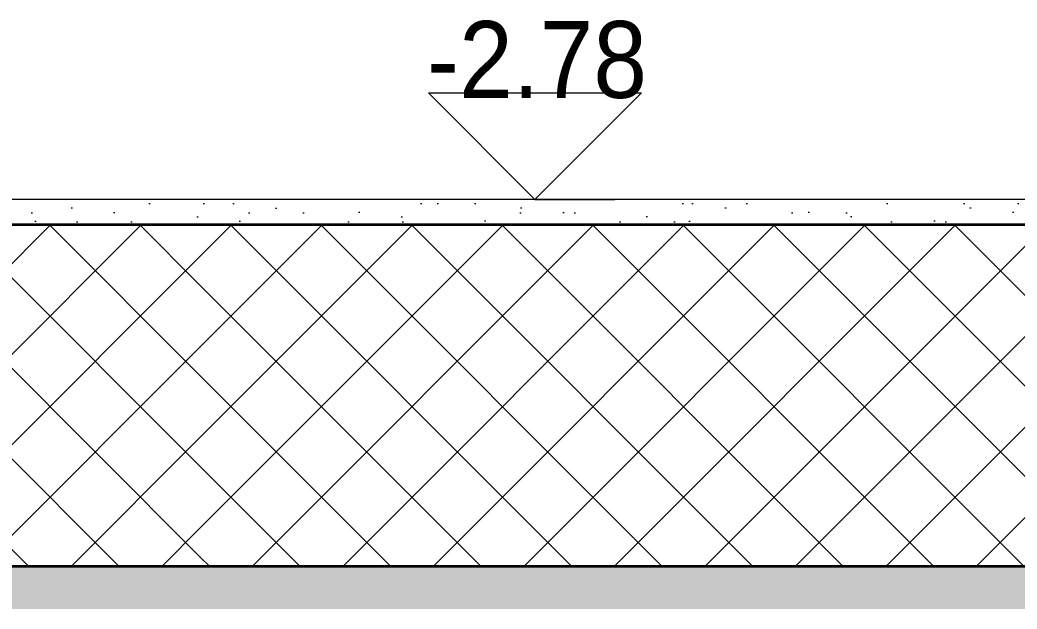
# Model space of a CAD drawing. Header units: metres. Extents: x -0.64 to 0.89, y -0.01 to 0.61.
# Drawn here: x 0.3073 to 0.33067, y 0.45985 to 0.47365 of the extents above; entities that cross this region are included whole.
import ezdxf
from ezdxf.xclip import XClip

# ---------------------------------------------------------------- set-up
doc = ezdxf.new("R2010")
doc.units = ezdxf.units.M
doc.header["$MEASUREMENT"] = 0
doc.header["$XCLIPFRAME"] = 0
for name, color, linetype in [('010 Aussenwände Bauteilschraffuren', 7, 'Continuous'), ('011_Stift 1.Grau', 7, 'Continuous'), ('035 Decken', 7, 'Continuous'), ('035 Decken Bauteilschraffuren', 7, 'Continuous'), ('035 Decken Schichttrennlinien', 7, 'Continuous'), ('120 Bemassungen Detail', 7, 'Continuous')]:
    doc.layers.add(name, color=color, linetype=linetype)
doc.styles.add('ERSTELLTER_STIL_5', font='Arial.ttf', dxfattribs={"width": 0.9})
pattern_1 = [(45, (-3.2314199, 0.5250452), (-0.0010606602, 0.0010606602), []), (135, (-3.2314199, 0.5250452), (0.0010606602, 0.0010606602), [])]
pattern_2 = [(45, (-3.2314199, 0.5270452), (-0.0006363961, 0.0006363961), [0, -0.0006, 0, -0.0009]), (110, (-3.2294199, 0.5270452), (0.00084572336, 0.00030781813), [0, -0.00044, 0, -0.00076])]

# ---------------------------------------------------------------- blocks, each defined once
blk = doc.blocks.new('Zeichnung_4_3', base_point=(-3.23142, 0.525045))
at = {"layer": '010 Aussenwände Bauteilschraffuren', "linetype": 'Continuous', "lineweight": 0, "true_color": 0x000000}
h = blk.add_hatch(dxfattribs=at)
h.set_pattern_fill('Dämmstoff__Polystyrol_XP_F1', color=18, style=0, pattern_type=2)
h.set_pattern_definition([(90, (-3.2314199, 0.52504523), (-0.0004330127, 0), [0.00025, -0.0005]), (90, (-3.2316364, 0.52542023), (-0.0004330127, 0), [0.00025, -0.0005]), (150, (-3.2314199, 0.52529523), (0.00021650635, 0.000375), [0.00025, -0.0005]), (150, (-3.23185292, 0.52529523), (0.00021650635, 0.000375), [0.00025, -0.0005]), (210, (-3.2314199, 0.52504523), (-0.00021650635, 0.000375), [0.00025, -0.0005]), (210, (-3.23185292, 0.52504523), (-0.00021650635, 0.000375), [0.00025, -0.0005])])
h.paths.add_polyline_path([(0.28946, 0.460845), (0.28946, 0.459845), (0.36816, 0.459845), (0.36816, 0.460845)])
at = {"layer": '035 Decken Bauteilschraffuren', "linetype": 'Continuous', "lineweight": 0, "true_color": 0x000000}
h = blk.add_hatch(dxfattribs=at)
h.set_pattern_fill('Unterlagsboden_0003', color=18, style=0, pattern_type=2)
h.set_pattern_definition(pattern_2)
h.paths.add_polyline_path([(0.311528, 0.469445), (0.29546, 0.469445), (0.29546, 0.468845), (0.311528, 0.468845)])
h = blk.add_hatch(dxfattribs=at)
h.set_pattern_fill('Unterlagsboden_0003', color=18, style=0, pattern_type=2)
h.set_pattern_definition(pattern_2)
h.paths.add_polyline_path([(0.311528, 0.468845), (0.35716, 0.468845), (0.35716, 0.469445), (0.311528, 0.469445)])
h = blk.add_hatch(dxfattribs=at)
h.set_pattern_fill('Beton_0003', color=18, style=0, pattern_type=2)
h.set_pattern_definition(pattern_1)
h.paths.add_polyline_path([(0.28946, 0.460845), (0.311528, 0.460845), (0.311528, 0.468845), (0.29546, 0.468845), (0.28946, 0.468845)])
h = blk.add_hatch(dxfattribs=at)
h.set_pattern_fill('Beton_0003', color=18, style=0, pattern_type=2)
h.set_pattern_definition(pattern_1)
h.paths.add_polyline_path([(0.383284, 0.468845), (0.311528, 0.468845), (0.311528, 0.460845), (0.36816, 0.460845), (0.37016, 0.462845), (0.383284, 0.462845)])
at = {"layer": '035 Decken', "color": 7, "linetype": 'Continuous', "lineweight": 20, "ltscale": 1000, "flags": 128}
blk.add_lwpolyline([(0.35716, 0.469445), (0.311528, 0.469445), (0.29546, 0.469445)], dxfattribs=at)
at = {"layer": '035 Decken Schichttrennlinien', "color": 7, "linetype": 'Continuous', "lineweight": 35, "ltscale": 1000, "flags": 128}
for points in [[(0.35716, 0.468845), (0.311528, 0.468845), (0.29546, 0.468845)], [(0.36816, 0.460845), (0.311528, 0.460845), (0.28946, 0.460845)]]:
    blk.add_lwpolyline(points, dxfattribs=at)
at = {"layer": '120 Bemassungen Detail', "color": 7, "linetype": 'Continuous', "lineweight": 13, "ltscale": 1000}
for p, q in [((0.319373, 0.469445), (0.316873, 0.471945)), ((0.316873, 0.471945), (0.321873, 0.471945)), ((0.321873, 0.471945), (0.319373, 0.469445)), ((0.319373, 0.469445), (0.317373, 0.469445)), ((0.319373, 0.469445), (0.321248, 0.469445))]:
    blk.add_line(p, q, dxfattribs=at)
at = {"layer": '120 Bemassungen Detail', "color": 7, "linetype": 'Continuous', "lineweight": 13, "insert": (0.316841, 0.471798), "char_height": 0.0018, "attachment_point": 7, "style": 'ERSTELLTER_STIL_5'}
blk.add_mtext('\\A1;{\\pql;\\fArial|b0|i0|c0|p0;\\W0.900000;-2.78}', dxfattribs=at)

msp = doc.modelspace()

# ---------------------------------------------------------------- block references
at = {"layer": '011_Stift 1.Grau', "color": 7, "linetype": 'Continuous', "lineweight": 13, "ltscale": 1000}
ref = msp.add_blockref('Zeichnung_4_3', (-3.23142, 0.525045), dxfattribs=at)
XClip(ref).set_block_clipping_path([(0.2415876712, 0.4461899202), (0.383283947, 0.5888474518)])

doc.saveas('drawing.dxf')
